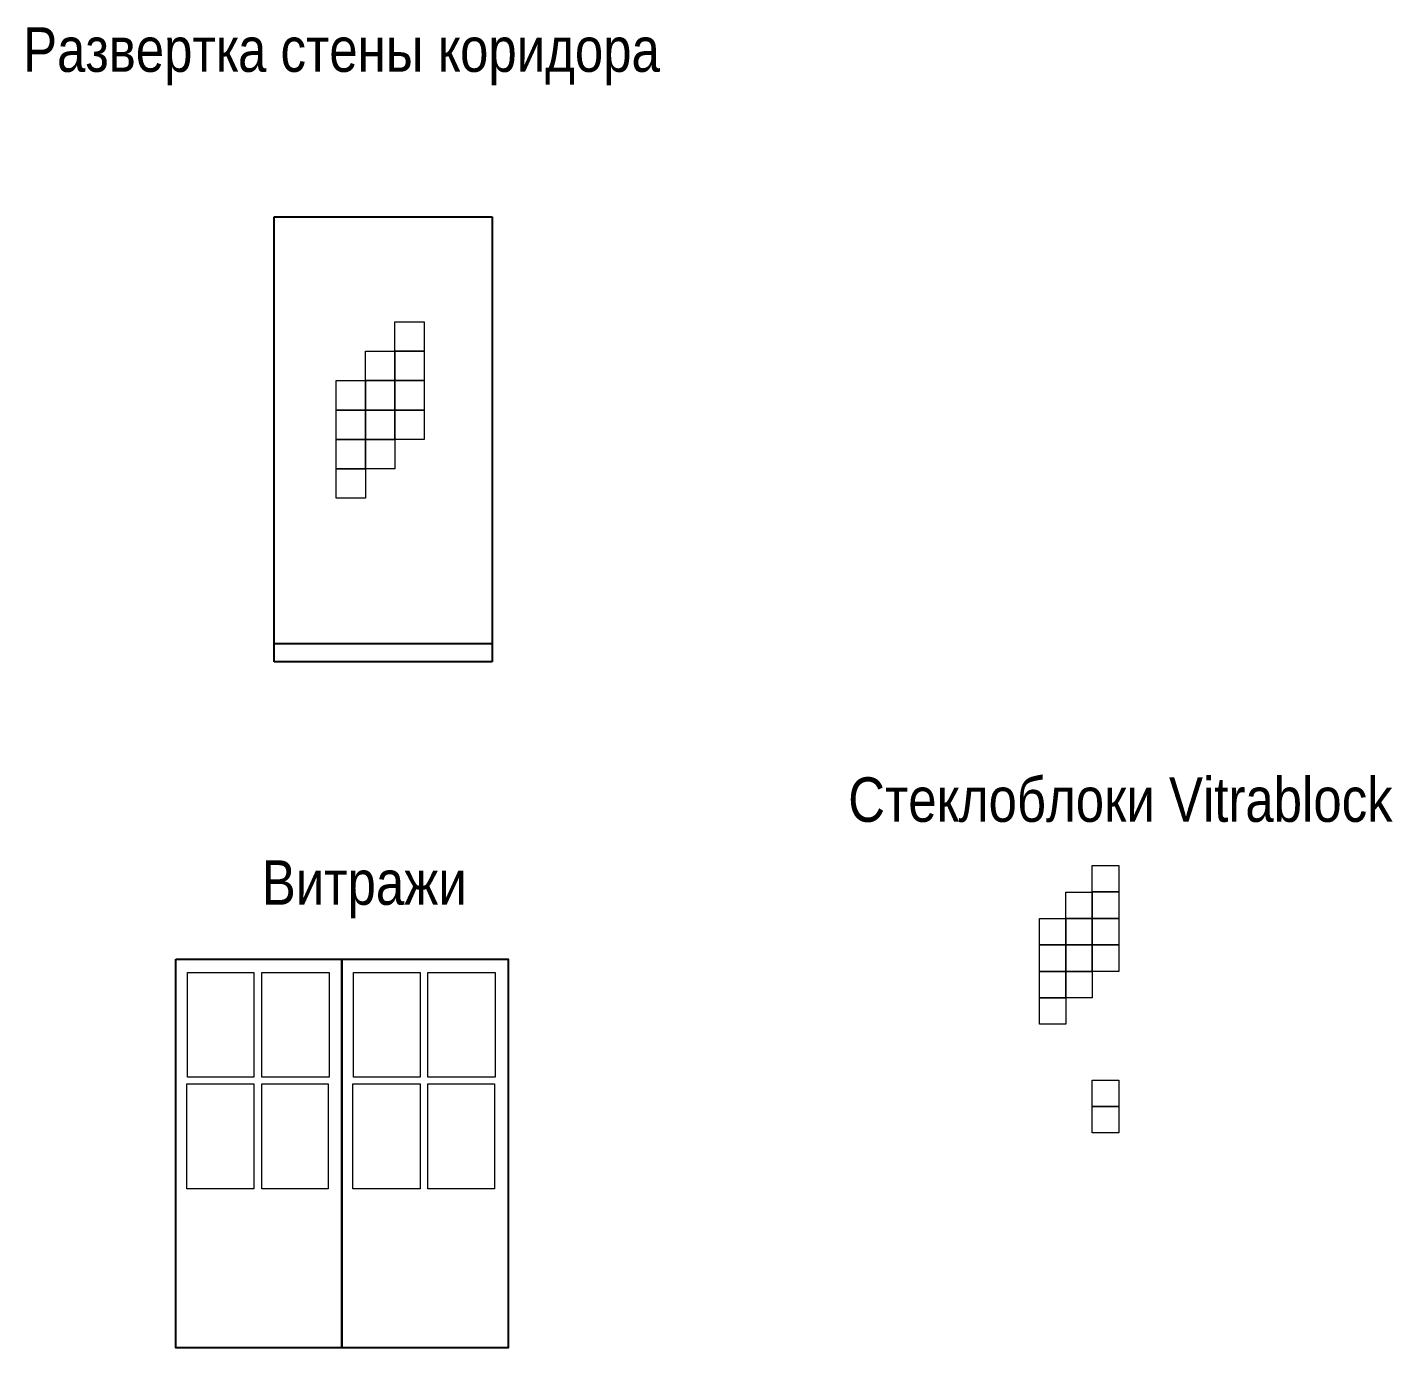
# Model space of a CAD drawing. Header units: inches. Extents: x -1596095 to 1052762, y -907497 to 506843.
# Drawn here: x -249349 to -240138, y -460612 to -451707 of the extents above; entities that cross this region are included whole.
import ezdxf

# ---------------------------------------------------------------- set-up
doc = ezdxf.new("R2010")
doc.units = ezdxf.units.IN
doc.header["$LTSCALE"] = 25
doc.header["$MEASUREMENT"] = 0
doc.layers.add('Двери', color=7, linetype='Continuous')
doc.layers.add('МЕБЕЛЬ', color=5, linetype='Continuous', lineweight=9)
doc.layers.add('Названия', color=7, linetype='Continuous', lineweight=30)
doc.styles.get("Standard").update_dxf_attribs({"font": 'ARIALN.TTF'})
picture_1 = doc.add_image_def('image1.jpg', size_in_pixel=(80, 80))
picture_2 = doc.add_image_def('image2.jpg', size_in_pixel=(80, 80))
picture_3 = doc.add_image_def('image3.jpg', size_in_pixel=(80, 80))
picture_4 = doc.add_image_def('image4.jpg', size_in_pixel=(80, 80))
picture_5 = doc.add_image_def('image5.jpg', size_in_pixel=(80, 80))
picture_6 = doc.add_image_def('image6.jpg', size_in_pixel=(80, 80))
picture_7 = doc.add_image_def('image7.jpg', size_in_pixel=(148, 233))
picture_8 = doc.add_image_def('image8.jpg', size_in_pixel=(144, 224))
picture_9 = doc.add_image_def('image9.jpg', size_in_pixel=(80, 80))
picture_10 = doc.add_image_def('image10.jpg', size_in_pixel=(80, 80))
picture_11 = doc.add_image_def('image11.jpg', size_in_pixel=(80, 80))

msp = doc.modelspace()

# ---------------------------------------------------------------- linework, layer by layer
at = {"layer": 'Двери', "ltscale": 3}
for p, q in [((-247683.7, -452985.9), (-246213.7, -452985.9)), ((-247683.7, -455985.9), (-247683.7, -452985.9)), ((-246213.7, -452985.9), (-246213.7, -455985.9)), ((-246213.7, -455865.9), (-247683.7, -455865.9)), ((-246213.7, -455985.9), (-247683.7, -455985.9))]:
    msp.add_line(p, q, dxfattribs=at)
for points in [[(-248347.8, -457991), (-247227.1, -457991), (-247227.1, -460612.1), (-248347.8, -460612.1)], [(-247227.1, -457991), (-246106.3, -457991), (-246106.3, -460612.1), (-247227.1, -460612.1)]]:
    msp.add_lwpolyline(points, close=True, dxfattribs=at)

# ---------------------------------------------------------------- texts
at = {"layer": 'Названия', "ltscale": 3}
for s, p in [('Развертка стены коридора', (-249377.6, -452006.6)), ('Стеклоблоки Vitrablock', (-243811, -457065.3)), ('Витражи', (-247767.3, -457624.9))]:
    msp.add_text(s, height=300, dxfattribs=at).set_placement(p)

# ---------------------------------------------------------------- pictures from other files: only their frames are drawn
at = {"layer": 'МЕБЕЛЬ', "ltscale": 3}
image = msp.add_image(picture_2, insert=(-246869, -453891.1), size_in_units=(198.1, 198.1), dxfattribs=at)
image.dxf.flags = 7
image = msp.add_image(picture_5, insert=(-247067.2, -454089.6), size_in_units=(198.2, 198.2), dxfattribs=at)
image.dxf.flags = 7
image = msp.add_image(picture_1, insert=(-246869.1, -454089.3), size_in_units=(198.2, 198.2), dxfattribs=at)
image.dxf.flags = 7
image = msp.add_image(picture_3, insert=(-247265.4, -454287.8), size_in_units=(198.2, 198.2), dxfattribs=at)
image.dxf.flags = 7
image = msp.add_image(picture_4, insert=(-247067.2, -454287.8), size_in_units=(198.2, 198.2), dxfattribs=at)
image.dxf.flags = 7
image = msp.add_image(picture_10, insert=(-246869.1, -454287.7), size_in_units=(198.3, 198.3), dxfattribs=at)
image.dxf.flags = 7
image = msp.add_image(picture_6, insert=(-247265.4, -454486), size_in_units=(198.1, 198.1), dxfattribs=at)
image.dxf.flags = 7
image = msp.add_image(picture_2, insert=(-247067.3, -454486), size_in_units=(198.1, 198.1), dxfattribs=at)
image.dxf.flags = 7
image = msp.add_image(picture_3, insert=(-246869.2, -454486), size_in_units=(198.2, 198.2), dxfattribs=at)
image.dxf.flags = 7
image = msp.add_image(picture_11, insert=(-247265.4, -454684.1), size_in_units=(198.1, 198.1), dxfattribs=at)
image.dxf.flags = 7
image = msp.add_image(picture_4, insert=(-247067.3, -454684.2), size_in_units=(198.2, 198.2), dxfattribs=at)
image.dxf.flags = 7
image = msp.add_image(picture_5, insert=(-247265.4, -454882.2), size_in_units=(198.2, 198.2), dxfattribs=at)
image.dxf.flags = 7
image = msp.add_image(picture_2, insert=(-242164.4, -457538.6), size_in_units=(178.3, 178.3), dxfattribs=at)
image.dxf.flags = 7
image = msp.add_image(picture_5, insert=(-242342.8, -457717.3), size_in_units=(178.4, 178.4), dxfattribs=at)
image.dxf.flags = 7
image = msp.add_image(picture_1, insert=(-242164.4, -457717), size_in_units=(178.4, 178.4), dxfattribs=at)
image.dxf.flags = 7
image = msp.add_image(picture_3, insert=(-242521.2, -457895.7), size_in_units=(178.4, 178.4), dxfattribs=at)
image.dxf.flags = 7
image = msp.add_image(picture_4, insert=(-242342.8, -457895.7), size_in_units=(178.4, 178.4), dxfattribs=at)
image.dxf.flags = 7
image = msp.add_image(picture_10, insert=(-242164.4, -457895.5), size_in_units=(178.5, 178.5), dxfattribs=at)
image.dxf.flags = 7
image = msp.add_image(picture_6, insert=(-242521.2, -458074), size_in_units=(178.3, 178.3), dxfattribs=at)
image.dxf.flags = 7
image = msp.add_image(picture_2, insert=(-242342.8, -458074), size_in_units=(178.3, 178.3), dxfattribs=at)
image.dxf.flags = 7
image = msp.add_image(picture_3, insert=(-242164.5, -458074), size_in_units=(178.4, 178.4), dxfattribs=at)
image.dxf.flags = 7
image = msp.add_image(picture_7, insert=(-248268.8, -458787.6), size_in_units=(448.7, 706.5), dxfattribs=at)
image.dxf.flags = 7
image = msp.add_image(picture_8, insert=(-247767.3, -458787.6), size_in_units=(454.2, 706.5), dxfattribs=at)
image.dxf.flags = 7
image = msp.add_image(picture_7, insert=(-247148, -458787.6), size_in_units=(448.7, 706.5), dxfattribs=at)
image.dxf.flags = 7
image = msp.add_image(picture_8, insert=(-246646.5, -458787.6), size_in_units=(454.2, 706.5), dxfattribs=at)
image.dxf.flags = 7
image = msp.add_image(picture_11, insert=(-242521.2, -458252.3), size_in_units=(178.3, 178.3), dxfattribs=at)
image.dxf.flags = 7
image = msp.add_image(picture_4, insert=(-242342.8, -458252.4), size_in_units=(178.4, 178.4), dxfattribs=at)
image.dxf.flags = 7
image = msp.add_image(picture_5, insert=(-242521.2, -458430.7), size_in_units=(178.4, 178.4), dxfattribs=at)
image.dxf.flags = 7
image = msp.add_image(picture_8, insert=(-248274.2, -459540.1), size_in_units=(454.2, 706.5), dxfattribs=at)
image.dxf.flags = 7
image = msp.add_image(picture_7, insert=(-247767.3, -459540.1), size_in_units=(448.7, 706.5), dxfattribs=at)
image.dxf.flags = 7
image = msp.add_image(picture_8, insert=(-247153.5, -459540.1), size_in_units=(454.2, 706.5), dxfattribs=at)
image.dxf.flags = 7
image = msp.add_image(picture_7, insert=(-246646.5, -459540.1), size_in_units=(448.7, 706.5), dxfattribs=at)
image.dxf.flags = 7
image = msp.add_image(picture_11, insert=(-242164.4, -458985.7), size_in_units=(178.3, 178.3), dxfattribs=at)
image.dxf.flags = 7
image = msp.add_image(picture_9, insert=(-242164.4, -459163.6), size_in_units=(178.3, 178.3), dxfattribs=at)
image.dxf.flags = 7

doc.saveas('drawing.dxf')
